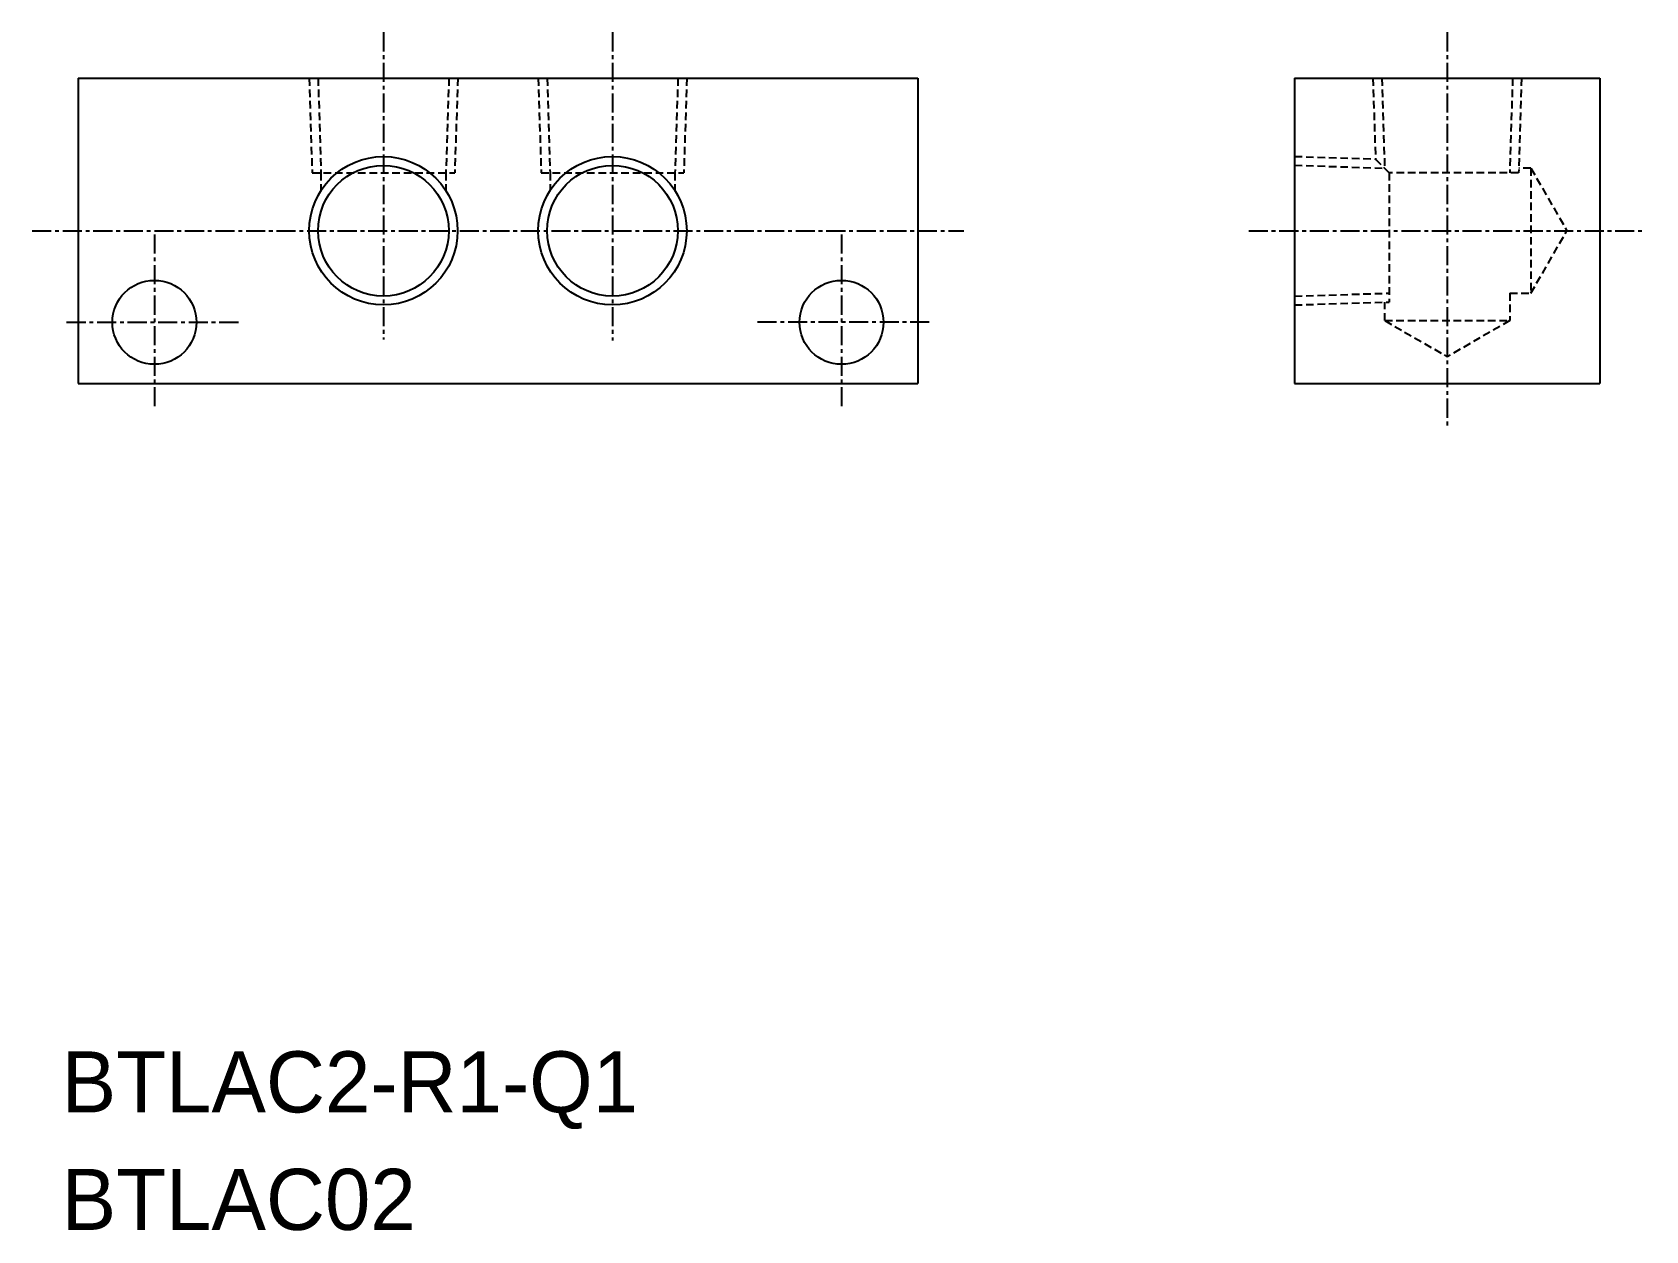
# Model space of a CAD drawing. Extents: x 5260 to 5366, y 20968 to 21046.
import ezdxf

# ---------------------------------------------------------------- set-up
doc = ezdxf.new("R2010")
doc.units = 0
doc.linetypes.add('CENTER', pattern=[2, 1.25, -0.25, 0.25, -0.25])
doc.linetypes.add('DASHED', pattern=[0.75, 0.5, -0.25])
doc.layers.get('0').update_dxf_attribs({"linetype": 'CONTINUOUS'})
doc.layers.add('CENTER', color=1, linetype='CENTER')

msp = doc.modelspace()

# ---------------------------------------------------------------- linework, layer by layer
at = {"color": 7, "linetype": 'CONTINUOUS'}
for p, q in [((5263.34, 21043.05), (5318.34, 21043.05)), ((5263.34, 21043.05), (5263.34, 21023.05)), ((5318.34, 21043.05), (5318.34, 21023.05)), ((5343.01, 21043.05), (5363.01, 21043.05)), ((5343.01, 21043.05), (5343.01, 21023.05)), ((5363.01, 21043.05), (5363.01, 21023.05)), ((5263.34, 21023.05), (5318.34, 21023.05)), ((5343.01, 21023.05), (5363.01, 21023.05))]:
    msp.add_line(p, q, dxfattribs=at)
at = {"color": 3, "linetype": 'DASHED'}
for p, q in [((5278.48, 21043.05), (5278.67, 21036.85)), ((5279.06, 21043.05), (5279.25, 21036.85)), ((5287.63, 21043.05), (5287.43, 21036.85)), ((5288.21, 21043.05), (5288.01, 21036.85)), ((5293.48, 21043.05), (5293.67, 21036.85)), ((5294.06, 21043.05), (5294.25, 21036.85)), ((5302.63, 21043.05), (5302.43, 21036.85)), ((5303.21, 21043.05), (5303.01, 21036.85)), ((5348.14, 21043.05), (5348.31, 21037.75)), ((5348.72, 21043.05), (5348.91, 21037.15)), ((5357.29, 21043.05), (5357.1, 21036.85)), ((5357.87, 21043.05), (5357.68, 21036.85)), ((5343.01, 21037.92), (5348.31, 21037.75)), ((5278.67, 21036.85), (5288.01, 21036.85)), ((5279.25, 21036.85), (5279.25, 21035.69)), ((5287.43, 21036.85), (5287.43, 21035.69)), ((5293.67, 21036.85), (5303.01, 21036.85)), ((5294.25, 21036.85), (5294.25, 21035.69)), ((5302.43, 21036.85), (5302.43, 21035.69)), ((5343.01, 21037.34), (5348.91, 21037.15)), ((5348.31, 21037.75), (5349.21, 21036.85)), ((5349.21, 21036.85), (5349.21, 21028.38)), ((5357.68, 21036.85), (5349.21, 21036.85)), ((5358.49, 21037.14), (5357.69, 21037.14)), ((5358.49, 21037.14), (5358.49, 21028.96)), ((5358.49, 21037.14), (5360.85, 21033.05)), ((5358.49, 21028.96), (5360.85, 21033.05)), ((5343.01, 21028.77), (5349.21, 21028.96)), ((5343.01, 21028.19), (5349.21, 21028.38)), ((5348.92, 21027.16), (5348.92, 21028.37)), ((5357.1, 21028.96), (5357.1, 21027.16)), ((5357.1, 21028.96), (5358.49, 21028.96)), ((5348.92, 21027.16), (5357.1, 21027.16)), ((5348.92, 21027.16), (5353.01, 21024.8)), ((5357.1, 21027.16), (5353.01, 21024.8))]:
    msp.add_line(p, q, dxfattribs=at)
at = {"color": 3, "linetype": 'CONTINUOUS'}
for centre in [(5283.34, 21033.05), (5298.34, 21033.05)]:
    msp.add_circle(centre, 4.86, dxfattribs=at)
at = {"color": 7, "linetype": 'CONTINUOUS'}
for centre, radius in [((5283.34, 21033.05), 4.28), ((5298.34, 21033.05), 4.28), ((5268.34, 21027.05), 2.75), ((5313.34, 21027.05), 2.75)]:
    msp.add_circle(centre, radius, dxfattribs=at)
at = {"layer": 'CENTER', "color": 1, "linetype": 'CENTER'}
for p, q in [((5283.34, 21046.05), (5283.34, 21025.92)), ((5298.34, 21046.05), (5298.34, 21025.86)), ((5353.01, 21046.05), (5353.01, 21020.05)), ((5260.34, 21033.05), (5321.34, 21033.05)), ((5268.34, 21032.8), (5268.34, 21021.3)), ((5313.34, 21032.8), (5313.34, 21021.3)), ((5340.01, 21033.05), (5366.01, 21033.05)), ((5262.59, 21027.05), (5274.09, 21027.05)), ((5319.09, 21027.05), (5307.59, 21027.05))]:
    msp.add_line(p, q, dxfattribs=at)

# ---------------------------------------------------------------- texts
at = {"color": 7, "linetype": 'CONTINUOUS'}
for s, p in [('BTLAC2-R1-Q1', (5262.27, 20975.29)), ('BTLAC02', (5262.27, 20967.59))]:
    msp.add_text(s, height=4, dxfattribs=at).set_placement(p)

doc.saveas('drawing.dxf')
